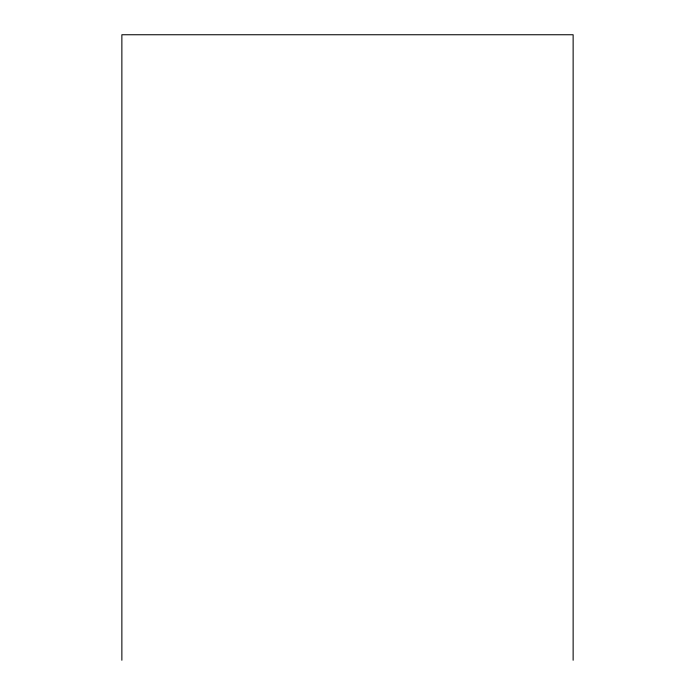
<?xml version="1.0" encoding="UTF-8"?>
<svg xmlns="http://www.w3.org/2000/svg" width="695" height="695" viewBox="0 0 695 695"><rect width="100%" height="100%" fill="white"/><g stroke="black" fill="none" stroke-linecap="round" stroke-linejoin="round"><path stroke-width="1.04" d="M573.132 660.25L573.132 34.75L121.868 34.75L121.868 660.25"/></g></svg>
